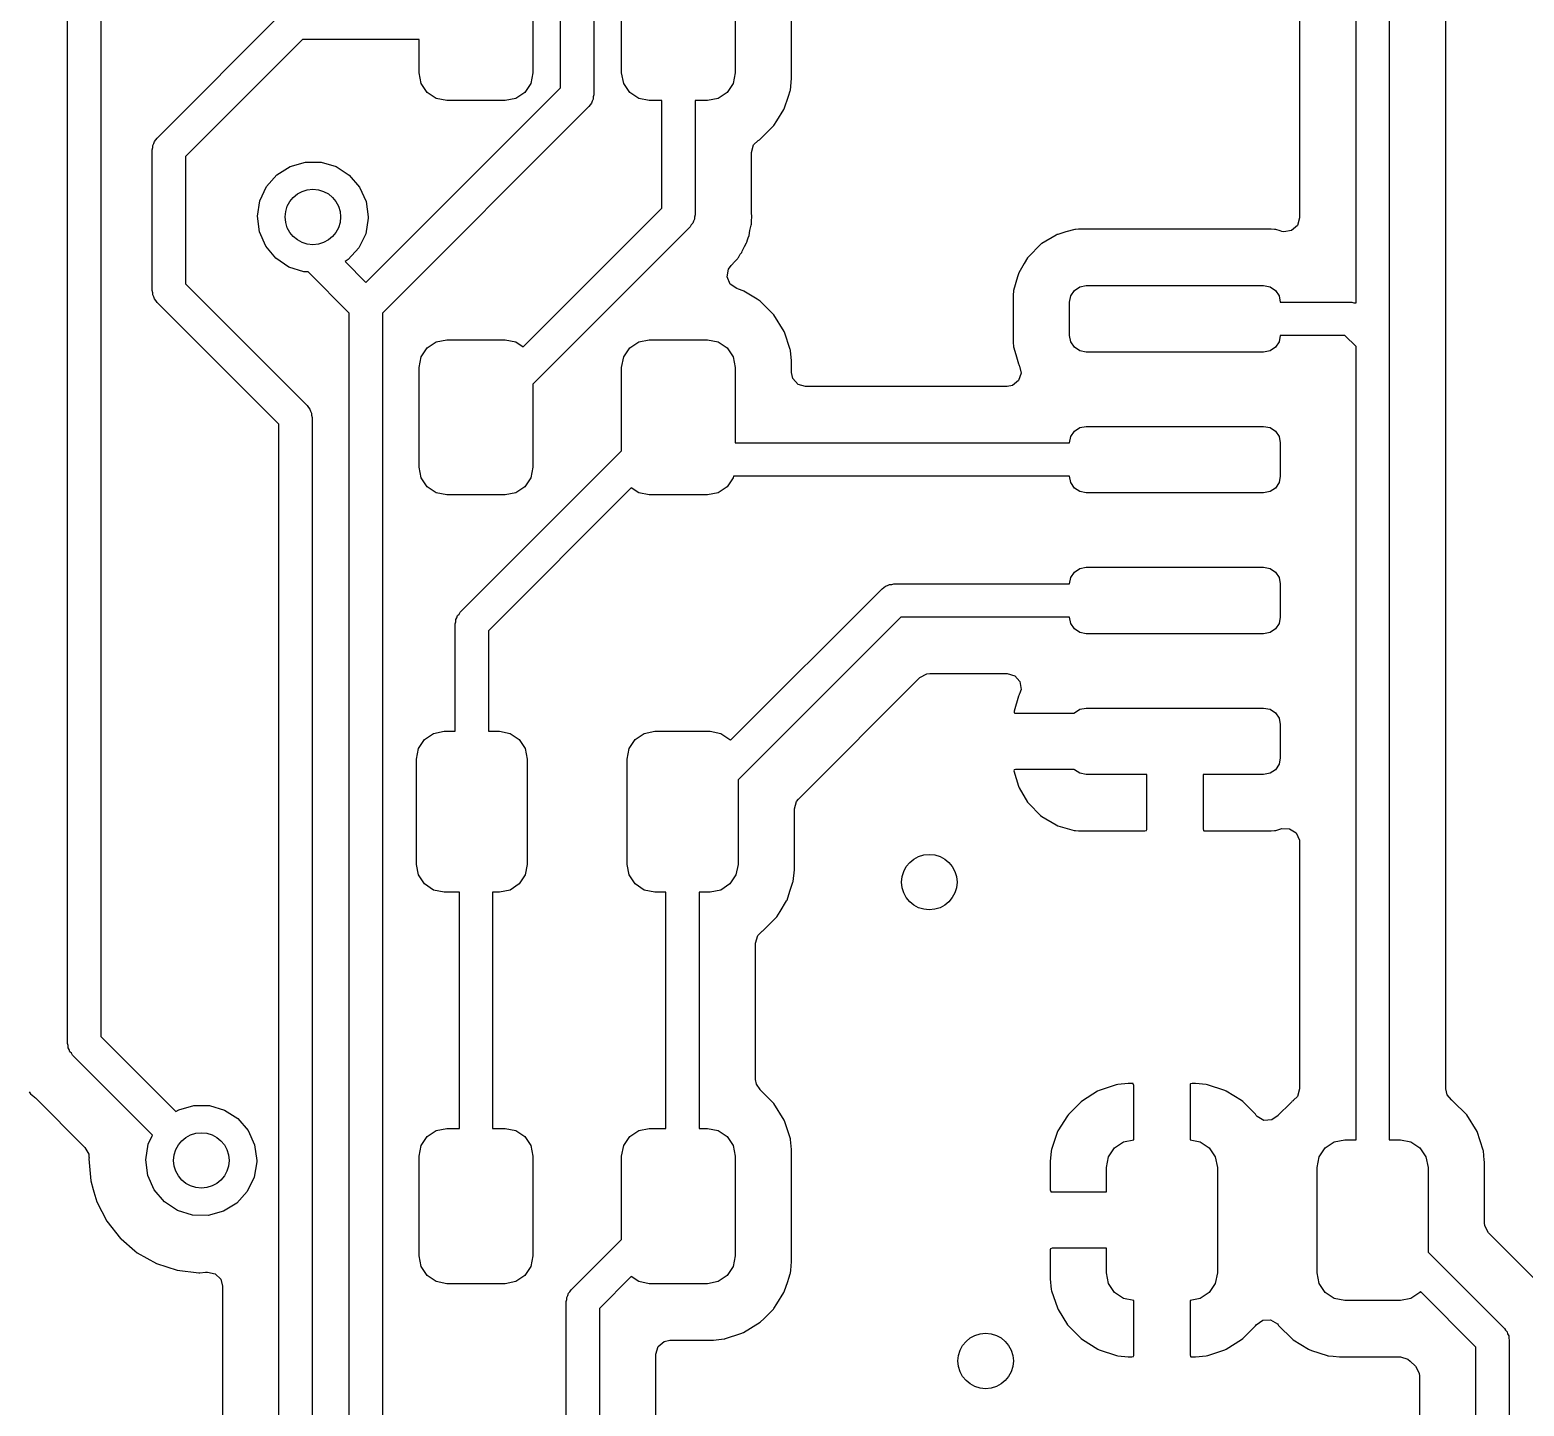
# Model space of a CAD drawing. Extents: x 41 to 172, y -227 to -42.
# Drawn here: x 65.68 to 79.15, y -99.47 to -87.06 of the extents above; entities that cross this region are included whole.
import ezdxf

# ---------------------------------------------------------------- set-up
doc = ezdxf.new("R2010")
doc.units = 0
doc.layers.add('BLACK', color=7, linetype='CONTINUOUS')

msp = doc.modelspace()

# ---------------------------------------------------------------- linework, layer by layer
at = {"layer": 'BLACK', "linetype": 'CONTINUOUS'}
for p, q in [((66.317, -82.3165), (66.317, -96.1341)), ((66.017, -96.1962), (66.017, -82.3786)), ((70.462, -87.5807), (70.462, -84.4136)), ((70.762, -84.3515), (70.762, -87.6428)), ((77.635, -89.5171), (77.635, -85.815)), ((77.935, -85.815), (77.935, -97.065)), ((77.1265, -86.2746), (77.1265, -88.7527)), ((78.4435, -89.8377), (78.4435, -86.2744)), ((72.5455, -87.4954), (72.5455, -86.4946)), ((70.212, -86.545), (70.212, -87.445)), ((71.012, -87.445), (71.012, -86.545)), ((72.037, -86.545), (72.037, -87.445)), ((66.8229, -88.0319), (67.9659, -86.8889)), ((68.1341, -87.145), (67.079, -88.2001)), ((69.187, -87.145), (68.1341, -87.145)), ((69.187, -87.445), (69.187, -87.145)), ((69.206, -87.5407), (69.187, -87.445)), ((70.212, -87.445), (70.193, -87.5407)), ((71.031, -87.5407), (71.012, -87.445)), ((72.037, -87.445), (72.018, -87.5407)), ((68.707, -89.3357), (70.462, -87.5807)), ((69.2602, -87.6218), (69.206, -87.5407)), ((70.193, -87.5407), (70.1388, -87.6218)), ((71.0852, -87.6218), (71.031, -87.5407)), ((72.018, -87.5407), (71.9638, -87.6218)), ((72.5348, -87.5999), (72.5455, -87.4954)), ((69.3413, -87.676), (69.2602, -87.6218)), ((69.437, -87.695), (69.3413, -87.676)), ((69.962, -87.695), (69.437, -87.695)), ((70.0577, -87.676), (69.962, -87.695)), ((70.1388, -87.6218), (70.0577, -87.676)), ((70.7419, -87.7178), (70.7279, -87.7318)), ((70.747, -87.6988), (70.7419, -87.7178)), ((70.7569, -87.6817), (70.747, -87.6988)), ((70.762, -87.6428), (70.7569, -87.6619)), ((70.7569, -87.6619), (70.7569, -87.6817)), ((71.1663, -87.676), (71.0852, -87.6218)), ((71.262, -87.695), (71.1663, -87.676)), ((71.3745, -87.695), (71.262, -87.695)), ((71.3745, -88.6639), (71.3745, -87.695)), ((71.787, -87.695), (71.6745, -87.695)), ((71.6745, -87.695), (71.6745, -88.726)), ((71.8827, -87.676), (71.787, -87.695)), ((71.9638, -87.6218), (71.8827, -87.676)), ((72.4791, -87.7677), (72.5171, -87.6531)), ((72.5171, -87.6531), (72.5326, -87.6064)), ((72.5326, -87.6064), (72.5348, -87.5999)), ((72.5326, -87.6064), (72.5326, -87.6064)), ((70.7181, -87.7489), (68.857, -89.61)), ((70.7279, -87.7318), (70.7181, -87.7489)), ((72.4117, -87.8771), (72.4753, -87.774)), ((72.4753, -87.774), (72.4791, -87.7677)), ((72.4753, -87.774), (72.4753, -87.774)), ((72.2613, -88.0435), (72.3863, -87.9183)), ((72.3863, -87.9183), (72.4117, -87.8771)), ((66.779, -88.138), (66.7841, -88.1189)), ((66.7841, -88.0992), (66.794, -88.0821)), ((66.7841, -88.1189), (66.7841, -88.0992)), ((66.794, -88.0821), (66.7991, -88.063)), ((66.7991, -88.063), (66.8131, -88.049)), ((66.8131, -88.049), (66.8229, -88.0319)), ((72.183, -88.1622), (72.203, -88.094)), ((72.203, -88.094), (72.2427, -88.055)), ((72.2427, -88.055), (72.2551, -88.0473)), ((72.2551, -88.0473), (72.2613, -88.0435)), ((72.2551, -88.0473), (72.2551, -88.0473)), ((66.779, -89.408), (66.779, -88.138)), ((67.079, -88.2001), (67.079, -89.3459)), ((68.024, -88.2874), (68.1603, -88.2484)), ((68.1603, -88.2484), (68.3021, -88.2493)), ((68.3021, -88.2493), (68.4379, -88.2899)), ((72.183, -88.689), (72.183, -88.1622)), ((67.8103, -88.4693), (67.9041, -88.363)), ((67.9041, -88.363), (68.024, -88.2874)), ((68.4379, -88.2899), (68.5569, -88.367)), ((68.5569, -88.367), (68.6494, -88.4744)), ((67.75, -88.5976), (67.8103, -88.4693)), ((68.6494, -88.4744), (68.7081, -88.6035)), ((67.7282, -88.7377), (67.75, -88.5976)), ((68.7081, -88.6035), (68.7282, -88.7438)), ((67.7466, -88.8783), (67.7282, -88.7377)), ((68.728, -88.756), (68.7045, -88.8958)), ((68.7282, -88.7438), (68.728, -88.756)), ((70.124, -89.9144), (71.3745, -88.6639)), ((71.6595, -88.7819), (71.6544, -88.801)), ((71.6694, -88.7648), (71.6595, -88.7819)), ((71.6745, -88.726), (71.6694, -88.7451)), ((71.6694, -88.7451), (71.6694, -88.7648)), ((72.1836, -88.7009), (72.183, -88.689)), ((72.183, -88.7877), (72.1846, -88.768)), ((72.183, -88.8092), (72.183, -88.7877)), ((72.1879, -88.7468), (72.1836, -88.7009)), ((72.1846, -88.768), (72.1867, -88.7547)), ((72.1867, -88.7547), (72.1879, -88.7468)), ((77.1265, -88.7527), (77.1065, -88.8209)), ((67.8037, -89.008), (67.7466, -88.8783)), ((68.7045, -88.8958), (68.6427, -89.0234)), ((71.6306, -88.8321), (70.212, -90.2506)), ((71.6404, -88.815), (71.6306, -88.8321)), ((71.6544, -88.801), (71.6404, -88.815)), ((72.147, -88.9496), (72.1534, -88.9309)), ((72.1534, -88.9309), (72.1619, -88.9112)), ((72.1619, -88.9112), (72.1691, -88.8656)), ((72.1691, -88.8656), (72.1715, -88.8539)), ((72.1715, -88.8539), (72.181, -88.8169)), ((72.181, -88.8169), (72.183, -88.8092)), ((74.9316, -88.9069), (74.802, -88.9835)), ((74.9384, -88.9029), (74.9316, -88.9069)), ((74.9316, -88.9069), (74.9316, -88.9069)), ((74.946, -88.9006), (74.9384, -88.9029)), ((75.0191, -88.8794), (74.946, -88.9006)), ((74.946, -88.9006), (74.946, -88.9006)), ((75.0982, -88.8564), (75.0191, -88.8794)), ((75.1046, -88.8559), (75.0982, -88.8564)), ((75.133, -88.8537), (75.1046, -88.8559)), ((75.1046, -88.8559), (75.1046, -88.8559)), ((75.1355, -88.8535), (75.133, -88.8537)), ((75.133, -88.8537), (75.133, -88.8537)), ((76.8685, -88.8535), (75.1355, -88.8535)), ((76.8709, -88.8537), (76.8685, -88.8535)), ((76.871, -88.8537), (76.8709, -88.8537)), ((76.8994, -88.8559), (76.871, -88.8537)), ((76.9058, -88.8564), (76.8994, -88.8559)), ((76.8994, -88.8559), (76.8994, -88.8559)), ((76.912, -88.8582), (76.9058, -88.8564)), ((76.9524, -88.87), (76.912, -88.8582)), ((76.912, -88.8582), (76.912, -88.8582)), ((76.9653, -88.8737), (76.9524, -88.87)), ((76.9826, -88.8774), (76.9653, -88.8737)), ((77.0528, -88.8673), (76.9826, -88.8774)), ((77.1065, -88.8209), (77.0528, -88.8673)), ((67.8949, -89.1165), (67.8037, -89.008)), ((68.6427, -89.0234), (68.5476, -89.1285)), ((72.0909, -89.0701), (72.0958, -89.0639)), ((72.0958, -89.0639), (72.1003, -89.0536)), ((72.1003, -89.0536), (72.1142, -89.0215)), ((72.1142, -89.0215), (72.1194, -89.0108)), ((72.1194, -89.0108), (72.1378, -88.9773)), ((72.1378, -88.9773), (72.1416, -88.9703)), ((72.1378, -88.9773), (72.1378, -88.9773)), ((72.1416, -88.9703), (72.147, -88.9496)), ((74.7952, -88.9875), (74.6775, -89.1052)), ((74.802, -88.9835), (74.7952, -88.9875)), ((74.802, -88.9835), (74.802, -88.9835)), ((68.0129, -89.1951), (67.8949, -89.1165)), ((68.1482, -89.2374), (68.0129, -89.1951)), ((68.5476, -89.1285), (68.518, -89.1467)), ((68.518, -89.1467), (68.707, -89.3357)), ((71.9775, -89.2134), (72.0012, -89.1806)), ((72.0012, -89.1806), (72.0194, -89.1623)), ((72.0194, -89.1623), (72.0221, -89.1588)), ((72.0221, -89.1588), (72.0299, -89.1498)), ((72.0299, -89.1498), (72.056, -89.1219)), ((72.056, -89.1219), (72.0615, -89.1161)), ((72.0615, -89.1161), (72.0654, -89.1089)), ((72.0654, -89.1089), (72.0718, -89.0973)), ((72.0718, -89.0973), (72.0827, -89.0808)), ((72.0827, -89.0808), (72.0909, -89.0701)), ((74.6438, -89.1623), (74.5929, -89.2484)), ((74.6735, -89.112), (74.6438, -89.1623)), ((74.6775, -89.1052), (74.6735, -89.112)), ((74.6735, -89.112), (74.6735, -89.112)), ((68.1851, -89.2381), (68.1482, -89.2374)), ((68.557, -89.61), (68.1851, -89.2381)), ((71.965, -89.2833), (71.9775, -89.2134)), ((71.9922, -89.3488), (71.965, -89.2833)), ((74.583, -89.2823), (74.5464, -89.4082)), ((74.5906, -89.256), (74.583, -89.2823)), ((74.5929, -89.2484), (74.5906, -89.256)), ((74.5906, -89.256), (74.5906, -89.256)), ((66.7841, -89.4271), (66.779, -89.408)), ((66.7841, -89.4468), (66.7841, -89.4271)), ((66.794, -89.4639), (66.7841, -89.4468)), ((66.7991, -89.483), (66.794, -89.4639)), ((67.079, -89.3459), (68.1781, -90.4449)), ((72.0506, -89.3893), (71.9922, -89.3488)), ((72.0666, -89.3946), (72.0506, -89.3893)), ((72.1097, -89.4089), (72.0666, -89.3946)), ((72.116, -89.4127), (72.1097, -89.4089)), ((72.2345, -89.4858), (72.116, -89.4127)), ((72.116, -89.4127), (72.116, -89.4127)), ((74.5437, -89.443), (74.5435, -89.4455)), ((74.5435, -89.4455), (74.5435, -89.8785)), ((74.5459, -89.4146), (74.5437, -89.443)), ((74.5464, -89.4082), (74.5459, -89.4146)), ((74.5459, -89.4146), (74.5459, -89.4146)), ((75.052, -89.512), (75.0634, -89.4546)), ((75.0634, -89.4546), (75.0959, -89.4059)), ((75.0959, -89.4059), (75.1446, -89.3734)), ((75.1446, -89.3734), (75.202, -89.362)), ((75.202, -89.362), (76.802, -89.362)), ((76.802, -89.362), (76.8594, -89.3734)), ((76.8594, -89.3734), (76.9081, -89.4059)), ((76.9081, -89.4059), (76.9406, -89.4546)), ((76.9406, -89.4546), (76.952, -89.512)), ((66.8131, -89.497), (66.7991, -89.483)), ((66.8229, -89.5141), (66.8131, -89.497)), ((67.922, -90.6131), (66.8229, -89.5141)), ((72.2603, -89.5017), (72.2345, -89.4858)), ((72.2937, -89.535), (72.2603, -89.5017)), ((72.38, -89.6212), (72.2937, -89.535)), ((75.052, -89.812), (75.052, -89.512)), ((76.952, -89.512), (77.597, -89.512)), ((77.597, -89.512), (77.6161, -89.5171)), ((77.6161, -89.5171), (77.635, -89.5171)), ((68.557, -100.227), (68.557, -89.61)), ((68.857, -89.61), (68.857, -100.164)), ((72.3855, -89.6267), (72.38, -89.6212)), ((72.4785, -89.7771), (72.3855, -89.6267)), ((69.2602, -89.9242), (69.3413, -89.87)), ((69.3413, -89.87), (69.437, -89.851)), ((69.437, -89.851), (69.962, -89.851)), ((69.962, -89.851), (70.0577, -89.87)), ((70.0577, -89.87), (70.124, -89.9144)), ((71.0852, -89.9242), (71.1663, -89.87)), ((71.1663, -89.87), (71.262, -89.851)), ((71.262, -89.851), (71.787, -89.851)), ((71.787, -89.851), (71.8827, -89.87)), ((71.8827, -89.87), (71.9638, -89.9242)), ((72.4809, -89.784), (72.4785, -89.7771)), ((72.5323, -89.9381), (72.4809, -89.784)), ((75.0634, -89.8694), (75.052, -89.812)), ((75.0959, -89.9181), (75.0634, -89.8694)), ((76.9406, -89.8694), (76.9081, -89.9181)), ((76.952, -89.812), (76.9406, -89.8694)), ((77.5349, -89.812), (76.952, -89.812)), ((77.635, -89.9121), (77.5349, -89.812)), ((78.4436, -89.8416), (78.4435, -89.8377)), ((78.4458, -89.9125), (78.4436, -89.8416)), ((69.187, -90.101), (69.206, -90.0053)), ((69.206, -90.0053), (69.2602, -89.9242)), ((71.012, -90.101), (71.031, -90.0053)), ((71.031, -90.0053), (71.0852, -89.9242)), ((71.9638, -89.9242), (72.018, -90.0053)), ((72.018, -90.0053), (72.037, -90.101)), ((72.5345, -89.9448), (72.5323, -89.9381)), ((72.5352, -89.9517), (72.5345, -89.9448)), ((72.5442, -90.0382), (72.5352, -89.9517)), ((72.5352, -89.9517), (72.5352, -89.9517)), ((74.5435, -89.8785), (74.5437, -89.8809)), ((74.5437, -89.8809), (74.5437, -89.881)), ((74.5437, -89.881), (74.5458, -89.9074)), ((74.5458, -89.9074), (74.5464, -89.9158)), ((74.5464, -89.9158), (74.566, -89.9832)), ((74.566, -89.9832), (74.5904, -90.067)), ((75.1446, -89.9506), (75.0959, -89.9181)), ((75.202, -89.962), (75.1446, -89.9506)), ((76.802, -89.962), (75.202, -89.962)), ((76.8594, -89.9506), (76.802, -89.962)), ((76.9081, -89.9181), (76.8594, -89.9506)), ((77.635, -97.065), (77.635, -89.9121)), ((78.4435, -89.9321), (78.4441, -89.9202)), ((78.4435, -96.6054), (78.4435, -89.9321)), ((78.4441, -89.9202), (78.4458, -89.9125)), ((78.4441, -89.9202), (78.4441, -89.9202)), ((69.187, -91.001), (69.187, -90.101)), ((71.012, -90.8514), (71.012, -90.101)), ((72.037, -90.101), (72.037, -90.782)), ((72.5455, -90.0506), (72.5442, -90.0382)), ((72.5455, -90.1475), (72.5455, -90.0506)), ((74.5904, -90.067), (74.5929, -90.0756)), ((74.5929, -90.0756), (74.5974, -90.0834)), ((74.5974, -90.0834), (74.5977, -90.0842)), ((74.5977, -90.0842), (74.6, -90.0897)), ((74.6, -90.0897), (74.5991, -90.0901)), ((74.5991, -90.0901), (74.6149, -90.1522)), ((70.212, -90.2506), (70.212, -91.001)), ((72.5569, -90.1998), (72.5455, -90.1475)), ((72.6034, -90.2535), (72.5569, -90.1998)), ((72.6715, -90.2735), (72.6034, -90.2535)), ((74.489, -90.2735), (72.6715, -90.2735)), ((74.537, -90.264), (74.489, -90.2735)), ((74.5924, -90.2195), (74.537, -90.264)), ((74.6149, -90.1522), (74.5924, -90.2195)), ((68.1781, -90.4449), (68.1879, -90.462)), ((68.1879, -90.462), (68.2019, -90.476)), ((68.2019, -90.476), (68.207, -90.4951)), ((68.207, -90.4951), (68.2169, -90.5122)), ((68.2169, -90.5122), (68.2169, -90.5319)), ((68.2169, -90.5319), (68.222, -90.551)), ((67.922, -99.8869), (67.922, -90.6131)), ((68.222, -90.551), (68.222, -99.949)), ((75.0634, -90.7246), (75.0959, -90.6759)), ((75.0959, -90.6759), (75.1446, -90.6434)), ((75.1446, -90.6434), (75.202, -90.632)), ((75.202, -90.632), (76.802, -90.632)), ((76.802, -90.632), (76.8594, -90.6434)), ((76.8594, -90.6434), (76.9081, -90.6759)), ((76.9081, -90.6759), (76.9406, -90.7246)), ((72.037, -90.782), (75.052, -90.782)), ((75.052, -90.782), (75.0634, -90.7246)), ((76.9406, -90.7246), (76.952, -90.782)), ((76.952, -90.782), (76.952, -91.082)), ((69.5559, -92.3074), (71.012, -90.8514)), ((69.206, -91.0967), (69.187, -91.001)), ((70.212, -91.001), (70.193, -91.0967)), ((72.0209, -91.082), (72.018, -91.0967)), ((75.052, -91.082), (72.0209, -91.082)), ((75.0634, -91.1394), (75.052, -91.082)), ((76.952, -91.082), (76.9406, -91.1394)), ((69.2602, -91.1778), (69.206, -91.0967)), ((69.3413, -91.232), (69.2602, -91.1778)), ((71.1, -91.1876), (69.812, -92.4756)), ((70.1388, -91.1778), (70.0577, -91.232)), ((70.193, -91.0967), (70.1388, -91.1778)), ((71.1663, -91.232), (71.1, -91.1876)), ((71.9638, -91.1778), (71.8827, -91.232)), ((72.018, -91.0967), (71.9638, -91.1778)), ((75.0959, -91.1881), (75.0634, -91.1394)), ((75.1446, -91.2206), (75.0959, -91.1881)), ((75.202, -91.232), (75.1446, -91.2206)), ((76.8594, -91.2206), (76.802, -91.232)), ((76.9081, -91.1881), (76.8594, -91.2206)), ((76.9406, -91.1394), (76.9081, -91.1881)), ((69.437, -91.251), (69.3413, -91.232)), ((69.962, -91.251), (69.437, -91.251)), ((70.0577, -91.232), (69.962, -91.251)), ((71.262, -91.251), (71.1663, -91.232)), ((71.787, -91.251), (71.262, -91.251)), ((71.8827, -91.232), (71.787, -91.251)), ((76.802, -91.232), (75.202, -91.232)), ((75.052, -92.052), (75.0634, -91.9946)), ((75.0634, -91.9946), (75.0959, -91.9459)), ((75.0959, -91.9459), (75.1446, -91.9134)), ((75.1446, -91.9134), (75.202, -91.902)), ((75.202, -91.902), (76.802, -91.902)), ((76.802, -91.902), (76.8594, -91.9134)), ((76.8594, -91.9134), (76.9081, -91.9459)), ((76.9081, -91.9459), (76.9406, -91.9946)), ((76.9406, -91.9946), (76.952, -92.052)), ((71.9939, -93.4629), (73.3609, -92.0959)), ((73.3609, -92.0959), (73.378, -92.0861)), ((73.378, -92.0861), (73.392, -92.0721)), ((73.392, -92.0721), (73.4111, -92.067)), ((73.4111, -92.067), (73.4282, -92.0571)), ((73.4282, -92.0571), (73.4479, -92.0571)), ((73.4479, -92.0571), (73.467, -92.052)), ((73.467, -92.052), (75.052, -92.052)), ((76.952, -92.052), (76.952, -92.352)), ((69.512, -92.4135), (69.5171, -92.3944)), ((69.512, -93.382), (69.512, -92.4135)), ((69.5171, -92.3747), (69.527, -92.3576)), ((69.5171, -92.3944), (69.5171, -92.3747)), ((69.527, -92.3576), (69.5321, -92.3385)), ((69.5321, -92.3385), (69.5461, -92.3245)), ((69.5461, -92.3245), (69.5559, -92.3074)), ((73.5291, -92.352), (72.062, -93.8191)), ((75.052, -92.352), (73.5291, -92.352)), ((75.0634, -92.4094), (75.052, -92.352)), ((75.0959, -92.4581), (75.0634, -92.4094)), ((76.9406, -92.4094), (76.9081, -92.4581)), ((76.952, -92.352), (76.9406, -92.4094)), ((69.812, -92.4756), (69.812, -93.382)), ((75.1446, -92.4906), (75.0959, -92.4581)), ((75.202, -92.502), (75.1446, -92.4906)), ((76.802, -92.502), (75.202, -92.502)), ((76.8594, -92.4906), (76.802, -92.502)), ((76.9081, -92.4581), (76.8594, -92.4906)), ((72.6074, -93.9929), (73.7029, -92.8974)), ((73.7029, -92.8974), (73.7652, -92.8634)), ((73.7652, -92.8634), (73.7919, -92.8605)), ((73.7919, -92.8605), (74.4896, -92.8605)), ((74.4896, -92.8605), (74.5577, -92.8805)), ((74.5577, -92.8805), (74.6042, -92.9342)), ((74.6042, -92.9342), (74.6143, -93.0044)), ((74.5911, -93.0662), (74.5521, -93.2006)), ((74.5974, -93.0518), (74.5911, -93.0662)), ((74.598, -93.0506), (74.5974, -93.0518)), ((74.5988, -93.0484), (74.598, -93.0506)), ((74.6005, -93.0445), (74.5988, -93.0484)), ((74.6143, -93.0044), (74.6002, -93.0444)), ((74.6002, -93.0444), (74.6005, -93.0445)), ((74.5521, -93.2006), (74.5521, -93.2147)), ((74.5521, -93.2147), (74.5594, -93.218)), ((74.5594, -93.218), (75.0946, -93.218)), ((75.0946, -93.218), (75.0959, -93.2159)), ((75.0959, -93.2159), (75.1446, -93.1834)), ((75.1446, -93.1834), (75.202, -93.172)), ((75.202, -93.172), (76.802, -93.172)), ((76.802, -93.172), (76.8594, -93.1834)), ((76.8594, -93.1834), (76.9081, -93.2159)), ((76.9081, -93.2159), (76.9406, -93.2646)), ((76.9406, -93.2646), (76.952, -93.322)), ((76.952, -93.322), (76.952, -93.622)), ((69.181, -93.5363), (69.2352, -93.4552)), ((69.2352, -93.4552), (69.3163, -93.401)), ((69.3163, -93.401), (69.412, -93.382)), ((69.412, -93.382), (69.512, -93.382)), ((69.812, -93.382), (69.912, -93.382)), ((69.912, -93.382), (70.0077, -93.401)), ((70.0077, -93.401), (70.0888, -93.4552)), ((70.0888, -93.4552), (70.143, -93.5363)), ((71.081, -93.5363), (71.1352, -93.4552)), ((71.1352, -93.4552), (71.2163, -93.401)), ((71.2163, -93.401), (71.312, -93.382)), ((71.312, -93.382), (71.812, -93.382)), ((71.812, -93.382), (71.9077, -93.401)), ((71.9077, -93.401), (71.9888, -93.4552)), ((71.9888, -93.4552), (71.9939, -93.4629)), ((69.162, -93.632), (69.181, -93.5363)), ((69.162, -94.582), (69.162, -93.632)), ((70.143, -93.5363), (70.162, -93.632)), ((70.162, -93.632), (70.162, -94.582)), ((71.062, -93.632), (71.081, -93.5363)), ((71.062, -94.582), (71.062, -93.632)), ((76.952, -93.622), (76.9406, -93.6794)), ((74.5516, -93.73), (74.5505, -93.7379)), ((74.5505, -93.7379), (74.5911, -93.8778)), ((74.5651, -93.726), (74.5516, -93.73)), ((75.0946, -93.726), (74.5651, -93.726)), ((75.0959, -93.7281), (75.0946, -93.726)), ((75.1446, -93.7606), (75.0959, -93.7281)), ((75.202, -93.772), (75.1446, -93.7606)), ((75.748, -93.772), (75.202, -93.772)), ((75.748, -94.2665), (75.748, -93.772)), ((76.802, -93.772), (76.256, -93.772)), ((76.256, -93.772), (76.256, -94.2619)), ((76.8594, -93.7606), (76.802, -93.772)), ((76.9081, -93.7281), (76.8594, -93.7606)), ((76.9406, -93.6794), (76.9081, -93.7281)), ((72.062, -93.8191), (72.062, -94.582)), ((74.5911, -93.8778), (74.5974, -93.8922)), ((74.5974, -93.8922), (74.6739, -94.0217)), ((72.5705, -94.0819), (72.5905, -94.0138)), ((72.5905, -94.0138), (72.6074, -93.9929)), ((74.6739, -94.0217), (74.6836, -94.0341)), ((74.6836, -94.0341), (74.7899, -94.1404)), ((72.5705, -94.6324), (72.5705, -94.0819)), ((74.7899, -94.1404), (74.8023, -94.1501)), ((74.8023, -94.1501), (74.9318, -94.2266)), ((74.9318, -94.2266), (74.9462, -94.2329)), ((74.9462, -94.2329), (75.0921, -94.2753)), ((75.0921, -94.2753), (75.1047, -94.2776)), ((75.1047, -94.2776), (75.1331, -94.2798)), ((75.1331, -94.2798), (75.138, -94.28)), ((75.138, -94.28), (75.7299, -94.28)), ((75.7299, -94.28), (75.7451, -94.2755)), ((75.7451, -94.2755), (75.7463, -94.2741)), ((75.7463, -94.2741), (75.748, -94.2665)), ((76.256, -94.2619), (76.2605, -94.2771)), ((76.2605, -94.2771), (76.2619, -94.2783)), ((76.2619, -94.2783), (76.2695, -94.28)), ((76.2695, -94.28), (76.866, -94.28)), ((76.866, -94.28), (76.8709, -94.2798)), ((76.8709, -94.2798), (76.8993, -94.2776)), ((76.8993, -94.2776), (76.9119, -94.2753)), ((76.9119, -94.2753), (76.9653, -94.2598)), ((76.9653, -94.2598), (77.0363, -94.26)), ((77.0363, -94.26), (77.096, -94.2985)), ((77.096, -94.2985), (77.1253, -94.3632)), ((77.1253, -94.3632), (77.1265, -94.3807)), ((77.1265, -94.3807), (77.1265, -96.6056)), ((69.181, -94.6777), (69.162, -94.582)), ((70.162, -94.582), (70.143, -94.6777)), ((71.081, -94.6777), (71.062, -94.582)), ((72.062, -94.582), (72.043, -94.6777)), ((69.2352, -94.7588), (69.181, -94.6777)), ((70.143, -94.6777), (70.0888, -94.7588)), ((71.1352, -94.7588), (71.081, -94.6777)), ((72.043, -94.6777), (71.9888, -94.7588)), ((72.5598, -94.7369), (72.5705, -94.6324)), ((69.3163, -94.813), (69.2352, -94.7588)), ((69.412, -94.832), (69.3163, -94.813)), ((69.5495, -94.832), (69.412, -94.832)), ((69.5495, -96.963), (69.5495, -94.832)), ((69.912, -94.832), (69.8495, -94.832)), ((69.8495, -94.832), (69.8495, -96.963)), ((70.0077, -94.813), (69.912, -94.832)), ((70.0888, -94.7588), (70.0077, -94.813)), ((71.2163, -94.813), (71.1352, -94.7588)), ((71.312, -94.832), (71.2163, -94.813)), ((71.412, -94.832), (71.312, -94.832)), ((71.412, -96.963), (71.412, -94.832)), ((71.812, -94.832), (71.712, -94.832)), ((71.712, -94.832), (71.712, -96.963)), ((71.9077, -94.813), (71.812, -94.832)), ((71.9888, -94.7588), (71.9077, -94.813)), ((72.5041, -94.9047), (72.5306, -94.825)), ((72.5306, -94.825), (72.5576, -94.7434)), ((72.5576, -94.7434), (72.5598, -94.7369)), ((72.5576, -94.7434), (72.5576, -94.7434)), ((72.4409, -95.0074), (72.5003, -94.911)), ((72.5003, -94.911), (72.5041, -94.9047)), ((72.5003, -94.911), (72.5003, -94.911)), ((72.2863, -95.1805), (72.4113, -95.0553)), ((72.4113, -95.0553), (72.4409, -95.0074)), ((72.2205, -95.2914), (72.2405, -95.2233)), ((72.2405, -95.2233), (72.2749, -95.1895)), ((72.2744, -95.1889), (72.2801, -95.1843)), ((72.2749, -95.1895), (72.2744, -95.1889)), ((72.2801, -95.1843), (72.2863, -95.1805)), ((72.2205, -96.5223), (72.2205, -95.2914)), ((66.0221, -96.2153), (66.017, -96.1962)), ((66.317, -96.1341), (66.9937, -96.8108)), ((66.0221, -96.235), (66.0221, -96.2153)), ((66.032, -96.2521), (66.0221, -96.235)), ((66.0371, -96.2712), (66.032, -96.2521)), ((66.0511, -96.2852), (66.0371, -96.2712)), ((66.0609, -96.3023), (66.0511, -96.2852)), ((66.7826, -97.024), (66.0609, -96.3023)), ((72.2273, -96.5633), (72.2205, -96.5223)), ((72.2619, -96.6121), (72.2273, -96.5633)), ((72.2603, -96.6137), (72.2619, -96.6121)), ((75.4724, -96.5701), (75.3182, -96.6216)), ((75.4858, -96.5673), (75.4724, -96.5701)), ((75.5814, -96.5573), (75.4858, -96.5673)), ((75.5879, -96.557), (75.5814, -96.5573)), ((75.6175, -96.557), (75.5879, -96.557)), ((75.6251, -96.5587), (75.6175, -96.557)), ((75.6265, -96.5599), (75.6251, -96.5587)), ((75.631, -96.5751), (75.6265, -96.5599)), ((75.631, -97.0658), (75.631, -96.5751)), ((76.1407, -96.5629), (76.139, -96.5705)), ((76.139, -96.5705), (76.139, -97.0658)), ((76.1419, -96.5615), (76.1407, -96.5629)), ((76.1571, -96.557), (76.1419, -96.5615)), ((76.1821, -96.557), (76.1571, -96.557)), ((76.1886, -96.5573), (76.1821, -96.557)), ((76.2829, -96.567), (76.1886, -96.5573)), ((76.2963, -96.5699), (76.2829, -96.567)), ((76.4506, -96.621), (76.2963, -96.5699)), ((77.1265, -96.6056), (77.1065, -96.6737)), ((78.4559, -96.6599), (78.4435, -96.6054)), ((65.6706, -96.6332), (65.6832, -96.6506)), ((65.6832, -96.6506), (65.7111, -96.6737)), ((65.7111, -96.6737), (65.7188, -96.68)), ((65.7188, -96.68), (65.7275, -96.688)), ((65.7275, -96.688), (66.1732, -97.1336)), ((72.3855, -96.7387), (72.2603, -96.6137)), ((72.4785, -96.8891), (72.3855, -96.7387)), ((75.1558, -96.7221), (75.0413, -96.8368)), ((75.1672, -96.7131), (75.1558, -96.7221)), ((75.305, -96.6278), (75.1672, -96.7131)), ((75.3182, -96.6216), (75.305, -96.6278)), ((76.4638, -96.6272), (76.4506, -96.621)), ((76.6018, -96.7122), (76.4638, -96.6272)), ((76.6132, -96.7213), (76.6018, -96.7122)), ((76.7279, -96.8358), (76.6132, -96.7213)), ((77.0403, -96.737), (76.9357, -96.8417)), ((77.0555, -96.7217), (77.0403, -96.737)), ((77.0607, -96.7165), (77.0555, -96.7217)), ((77.0669, -96.7127), (77.0607, -96.7165)), ((77.0726, -96.7081), (77.0669, -96.7127)), ((77.1065, -96.6737), (77.0721, -96.7075)), ((77.0721, -96.7075), (77.0726, -96.7081)), ((78.4974, -96.706), (78.4559, -96.6599)), ((78.4963, -96.7073), (78.4974, -96.706)), ((78.5021, -96.7119), (78.4963, -96.7073)), ((78.5083, -96.7157), (78.5021, -96.7119)), ((78.6335, -96.8407), (78.5083, -96.7157)), ((66.9937, -96.8108), (67.0183, -96.7953)), ((67.0183, -96.7953), (67.1546, -96.7563)), ((67.1546, -96.7563), (67.2964, -96.7572)), ((67.2964, -96.7572), (67.4322, -96.7978)), ((67.4322, -96.7978), (67.5512, -96.8749)), ((67.5512, -96.8749), (67.6437, -96.9823)), ((75.0322, -96.8482), (74.9472, -96.9862)), ((75.0413, -96.8368), (75.0322, -96.8482)), ((76.7359, -96.8459), (76.7279, -96.8358)), ((76.7433, -96.8544), (76.7359, -96.8459)), ((76.8047, -96.8901), (76.7433, -96.8544)), ((76.9329, -96.8462), (76.8756, -96.8868)), ((76.9357, -96.8417), (76.9329, -96.8462)), ((78.7266, -96.9911), (78.6335, -96.8407)), ((67.6437, -96.9823), (67.7024, -97.1114)), ((69.2602, -97.0362), (69.3413, -96.982)), ((69.3413, -96.982), (69.437, -96.963)), ((69.437, -96.963), (69.5495, -96.963)), ((69.8495, -96.963), (69.962, -96.963)), ((69.962, -96.963), (70.0577, -96.982)), ((70.0577, -96.982), (70.1388, -97.0362)), ((71.0852, -97.0362), (71.1663, -96.982)), ((71.1663, -96.982), (71.262, -96.963)), ((71.262, -96.963), (71.412, -96.963)), ((71.712, -96.963), (71.787, -96.963)), ((71.787, -96.963), (71.8827, -96.982)), ((71.8827, -96.982), (71.9638, -97.0362)), ((72.4809, -96.896), (72.4785, -96.8891)), ((72.5285, -97.0389), (72.4809, -96.896)), ((74.941, -96.9994), (74.8899, -97.1537)), ((74.9472, -96.9862), (74.941, -96.9994)), ((76.8756, -96.8868), (76.8047, -96.8901)), ((78.7825, -97.1588), (78.7266, -96.9911)), ((66.1732, -97.1336), (66.2072, -97.196)), ((66.7225, -97.2456), (66.7443, -97.1055)), ((66.7443, -97.1055), (66.7826, -97.024)), ((67.7024, -97.1114), (67.7225, -97.2517)), ((69.187, -97.213), (69.206, -97.1173)), ((69.206, -97.1173), (69.2602, -97.0362)), ((70.1388, -97.0362), (70.193, -97.1173)), ((70.193, -97.1173), (70.212, -97.213)), ((71.012, -97.213), (71.031, -97.1173)), ((71.031, -97.1173), (71.0852, -97.0362)), ((71.9638, -97.0362), (72.018, -97.1173)), ((72.018, -97.1173), (72.037, -97.213)), ((72.5345, -97.0568), (72.5285, -97.0389)), ((72.5352, -97.0637), (72.5345, -97.0568)), ((72.5446, -97.1537), (72.5352, -97.0637)), ((72.5352, -97.0637), (72.5352, -97.0637)), ((75.404, -97.2193), (75.4582, -97.1382)), ((75.4582, -97.1382), (75.5393, -97.084)), ((75.5393, -97.084), (75.631, -97.0658)), ((76.139, -97.0658), (76.2307, -97.084)), ((76.2307, -97.084), (76.3118, -97.1382)), ((76.3118, -97.1382), (76.366, -97.2193)), ((77.304, -97.2193), (77.3582, -97.1382)), ((77.3582, -97.1382), (77.4393, -97.084)), ((77.4393, -97.084), (77.535, -97.065)), ((77.535, -97.065), (77.635, -97.065)), ((77.935, -97.065), (78.035, -97.065)), ((78.035, -97.065), (78.1307, -97.084)), ((78.1307, -97.084), (78.2118, -97.1382)), ((78.2118, -97.1382), (78.266, -97.2193)), ((66.2072, -97.196), (66.2087, -97.2252)), ((66.2087, -97.2252), (66.21, -97.2253)), ((66.2099, -97.2314), (66.2092, -97.2375)), ((66.2092, -97.2375), (66.2258, -97.4346)), ((66.21, -97.2253), (66.2099, -97.2314)), ((66.7409, -97.3862), (66.7225, -97.2456)), ((67.7224, -97.2639), (67.6988, -97.4037)), ((67.7225, -97.2517), (67.7224, -97.2639)), ((69.187, -98.113), (69.187, -97.213)), ((70.212, -97.213), (70.212, -98.113)), ((71.012, -97.9634), (71.012, -97.213)), ((72.037, -97.213), (72.037, -98.113)), ((72.5455, -97.1626), (72.5446, -97.1537)), ((72.5455, -98.1634), (72.5455, -97.1626)), ((74.8773, -97.2614), (74.877, -97.2679)), ((74.877, -97.2679), (74.877, -97.5179)), ((74.887, -97.1671), (74.8773, -97.2614)), ((74.8899, -97.1537), (74.887, -97.1671)), ((75.385, -97.315), (75.404, -97.2193)), ((76.366, -97.2193), (76.385, -97.315)), ((77.285, -97.315), (77.304, -97.2193)), ((78.266, -97.2193), (78.285, -97.315)), ((78.7832, -97.1657), (78.7825, -97.1588)), ((78.7918, -97.2482), (78.7832, -97.1657)), ((78.7832, -97.1657), (78.7832, -97.1657)), ((78.7935, -97.2646), (78.7918, -97.2482)), ((78.7935, -97.815), (78.7935, -97.2646)), ((66.798, -97.5159), (66.7409, -97.3862)), ((67.6988, -97.4037), (67.637, -97.5313)), ((75.385, -97.536), (75.385, -97.315)), ((76.385, -97.315), (76.385, -98.265)), ((77.285, -98.265), (77.285, -97.315)), ((78.285, -97.315), (78.285, -98.0779)), ((66.2258, -97.4346), (66.2484, -97.5136)), ((66.2484, -97.5136), (66.2544, -97.5343)), ((66.2544, -97.5343), (66.2803, -97.6247)), ((66.8892, -97.6244), (66.798, -97.5159)), ((67.637, -97.5313), (67.5419, -97.6364)), ((74.877, -97.5179), (74.8815, -97.5331)), ((74.8815, -97.5331), (74.8829, -97.5343)), ((74.8829, -97.5343), (74.8905, -97.536)), ((74.8905, -97.536), (75.385, -97.536)), ((66.2803, -97.6247), (66.3707, -97.8007)), ((67.0072, -97.703), (66.8892, -97.6244)), ((67.5419, -97.6364), (67.4211, -97.7106)), ((66.3707, -97.8007), (66.4935, -97.9556)), ((67.1426, -97.7453), (67.0072, -97.703)), ((67.2843, -97.7479), (67.1426, -97.7453)), ((67.4211, -97.7106), (67.2843, -97.7479)), ((78.7964, -97.8418), (78.7935, -97.815)), ((66.4935, -97.9556), (66.4982, -97.9596)), ((66.4982, -97.9596), (66.4982, -97.9596)), ((66.4982, -97.9596), (66.6231, -98.0659)), ((78.8304, -97.9041), (78.7964, -97.8418)), ((79.2848, -98.3586), (78.8304, -97.9041)), ((66.6231, -98.0659), (66.6441, -98.0838)), ((66.6441, -98.0838), (66.8168, -98.1803)), ((70.5564, -98.419), (71.012, -97.9634)), ((74.8787, -98.0499), (74.877, -98.0575)), ((74.877, -98.0575), (74.877, -98.3121)), ((74.8799, -98.0485), (74.8787, -98.0499)), ((74.8951, -98.044), (74.8799, -98.0485)), ((75.385, -98.044), (74.8951, -98.044)), ((75.385, -98.265), (75.385, -98.044)), ((78.285, -98.0779), (78.9731, -98.7659)), ((66.8168, -98.1803), (67.0049, -98.2414)), ((69.206, -98.2087), (69.187, -98.113)), ((69.2602, -98.2898), (69.206, -98.2087)), ((70.193, -98.2087), (70.1388, -98.2898)), ((70.212, -98.113), (70.193, -98.2087)), ((72.018, -98.2087), (71.9638, -98.2898)), ((72.037, -98.113), (72.018, -98.2087)), ((72.5377, -98.24), (72.5412, -98.2051)), ((72.5412, -98.2051), (72.5455, -98.1634)), ((67.0049, -98.2414), (67.2013, -98.2649)), ((67.2013, -98.2649), (67.2074, -98.2644)), ((67.2074, -98.2644), (67.2607, -98.2603)), ((67.2074, -98.2644), (67.2074, -98.2644)), ((67.2607, -98.2603), (67.2778, -98.259)), ((67.2778, -98.259), (67.3473, -98.2737)), ((67.3473, -98.2737), (67.3978, -98.3236)), ((67.3978, -98.3236), (67.4135, -98.3846)), ((69.3413, -98.344), (69.2602, -98.2898)), ((69.437, -98.363), (69.3413, -98.344)), ((69.962, -98.363), (69.437, -98.363)), ((70.0577, -98.344), (69.962, -98.363)), ((70.1388, -98.2898), (70.0577, -98.344)), ((71.1, -98.2996), (70.8125, -98.5872)), ((71.1663, -98.344), (71.1, -98.2996)), ((71.262, -98.363), (71.1663, -98.344)), ((71.787, -98.363), (71.262, -98.363)), ((71.8827, -98.344), (71.787, -98.363)), ((71.9638, -98.2898), (71.8827, -98.344)), ((72.4791, -98.4357), (72.51, -98.3427)), ((72.51, -98.3427), (72.5201, -98.3121)), ((72.5201, -98.3121), (72.5326, -98.2744)), ((72.5326, -98.2744), (72.5348, -98.2679)), ((72.5326, -98.2744), (72.5326, -98.2744)), ((72.5348, -98.2679), (72.5377, -98.24)), ((74.877, -98.3121), (74.8773, -98.3186)), ((74.8773, -98.3186), (74.8873, -98.4142)), ((75.404, -98.3607), (75.385, -98.265)), ((75.4582, -98.4418), (75.404, -98.3607)), ((76.366, -98.3607), (76.3118, -98.4418)), ((76.385, -98.265), (76.366, -98.3607)), ((77.304, -98.3607), (77.285, -98.265)), ((77.3582, -98.4418), (77.304, -98.3607)), ((67.4135, -98.3846), (67.4135, -99.6241)), ((70.5176, -98.4862), (70.5275, -98.4691)), ((70.5176, -98.5059), (70.5176, -98.4862)), ((70.5275, -98.4691), (70.5326, -98.45)), ((70.5326, -98.45), (70.5465, -98.4361)), ((70.5465, -98.4361), (70.5564, -98.419)), ((72.4114, -98.5455), (72.4753, -98.442)), ((72.4753, -98.442), (72.4791, -98.4357)), ((72.4753, -98.442), (72.4753, -98.442)), ((74.8873, -98.4142), (74.8901, -98.4276)), ((74.8901, -98.4276), (74.9416, -98.5818)), ((75.5393, -98.496), (75.4582, -98.4418)), ((75.631, -98.5142), (75.5393, -98.496)), ((76.2307, -98.496), (76.139, -98.5142)), ((76.3118, -98.4418), (76.2307, -98.496)), ((77.4393, -98.496), (77.3582, -98.4418)), ((77.535, -98.515), (77.4393, -98.496)), ((78.1307, -98.496), (78.035, -98.515)), ((78.2118, -98.4418), (78.1307, -98.496)), ((78.2169, -98.4341), (78.2118, -98.4418)), ((78.717, -98.9341), (78.2169, -98.4341)), ((70.5125, -98.525), (70.5176, -98.5059)), ((70.5125, -105.473), (70.5125, -98.525)), ((70.8125, -98.5872), (70.8125, -105.411)), ((72.2966, -98.6762), (72.3811, -98.5915)), ((72.3811, -98.5915), (72.3863, -98.5863)), ((72.3863, -98.5863), (72.4114, -98.5455)), ((74.9416, -98.5818), (74.9478, -98.595)), ((74.9478, -98.595), (75.0331, -98.7328)), ((75.631, -99.0095), (75.631, -98.5142)), ((76.139, -98.5142), (76.139, -99.0049)), ((78.035, -98.515), (77.535, -98.515)), ((72.1109, -98.8045), (72.2613, -98.7115)), ((72.2613, -98.7115), (72.2966, -98.6762)), ((75.0331, -98.7328), (75.0421, -98.7442)), ((75.0421, -98.7442), (75.1568, -98.8587)), ((76.6142, -98.8579), (76.7287, -98.7432)), ((76.7287, -98.7432), (76.7358, -98.7342)), ((76.7358, -98.7342), (76.7937, -98.6932)), ((76.7937, -98.6932), (76.8646, -98.6899)), ((76.8646, -98.6899), (76.926, -98.7256)), ((76.926, -98.7256), (76.9328, -98.7334)), ((76.9328, -98.7334), (76.9365, -98.7393)), ((76.9365, -98.7393), (77.0617, -98.8643)), ((78.9731, -98.7659), (78.9829, -98.783)), ((71.341, -98.9294), (71.3946, -98.8829)), ((71.3946, -98.8829), (71.447, -98.8715)), ((71.447, -98.8715), (71.8374, -98.8715)), ((71.8374, -98.8715), (71.8406, -98.8712)), ((71.8406, -98.8712), (71.9363, -98.8612)), ((71.8406, -98.8712), (71.8406, -98.8712)), ((71.9363, -98.8612), (71.9432, -98.8605)), ((71.9363, -98.8612), (71.9363, -98.8612)), ((71.9432, -98.8605), (71.9497, -98.8583)), ((71.9497, -98.8583), (72.0871, -98.8125)), ((71.9497, -98.8583), (71.9497, -98.8583)), ((72.0871, -98.8125), (72.1109, -98.8045)), ((75.1568, -98.8587), (75.1682, -98.8678)), ((75.1682, -98.8678), (75.3062, -98.9528)), ((76.465, -98.9522), (76.6028, -98.8669)), ((76.6028, -98.8669), (76.6142, -98.8579)), ((77.0617, -98.8643), (77.0679, -98.8681)), ((77.0679, -98.8681), (77.0679, -98.8681)), ((77.0679, -98.8681), (77.2053, -98.9528)), ((78.9829, -98.783), (78.9969, -98.797)), ((78.9969, -98.797), (79.002, -98.8161)), ((79.002, -98.8161), (79.0119, -98.8332)), ((79.0119, -98.8332), (79.0119, -98.8529)), ((79.0119, -98.8529), (79.017, -98.872)), ((79.017, -98.872), (79.017, -113.853)), ((71.321, -98.9975), (71.341, -98.9294)), ((71.321, -99.8845), (71.321, -98.9975)), ((75.3062, -98.9528), (75.3194, -98.959)), ((75.3194, -98.959), (75.4737, -99.0101)), ((75.4737, -99.0101), (75.4871, -99.013)), ((75.4871, -99.013), (75.5814, -99.0227)), ((75.5814, -99.0227), (75.5879, -99.023)), ((75.5879, -99.023), (75.6129, -99.023)), ((75.6129, -99.023), (75.6281, -99.0185)), ((75.6281, -99.0185), (75.6293, -99.0171)), ((75.6293, -99.0171), (75.631, -99.0095)), ((76.139, -99.0049), (76.1435, -99.0201)), ((76.1435, -99.0201), (76.1449, -99.0213)), ((76.1449, -99.0213), (76.1525, -99.023)), ((76.1525, -99.023), (76.1821, -99.023)), ((76.1821, -99.023), (76.1886, -99.0227)), ((76.1886, -99.0227), (76.2842, -99.0127)), ((76.2842, -99.0127), (76.2976, -99.0099)), ((76.2976, -99.0099), (76.4518, -98.9584)), ((76.4518, -98.9584), (76.465, -98.9522)), ((77.2053, -98.9528), (77.2123, -98.9571)), ((77.2123, -98.9571), (77.2346, -98.9645)), ((77.2346, -98.9645), (77.3736, -99.0106)), ((77.3736, -99.0106), (77.3736, -99.0106)), ((77.3736, -99.0106), (77.3801, -99.0128)), ((77.3801, -99.0128), (77.387, -99.0135)), ((77.387, -99.0135), (77.387, -99.0135)), ((77.387, -99.0135), (77.43, -99.0179)), ((77.43, -99.0179), (77.4846, -99.0235)), ((77.4846, -99.0235), (78.035, -99.0235)), ((78.035, -99.0235), (78.1032, -99.0435)), ((78.717, -102.509), (78.717, -98.9341)), ((78.1032, -99.0435), (78.1241, -99.0604)), ((78.1241, -99.0604), (78.1716, -99.1079)), ((78.1716, -99.1079), (78.2056, -99.1702)), ((78.2056, -99.1702), (78.2085, -99.197)), ((78.2085, -99.197), (78.2085, -101.716))]:
    msp.add_line(p, q, dxfattribs=at)
at = {"layer": 'BLACK'}
for centre in [(68.2282, -88.7438), (73.787, -94.742), (67.2225, -97.2517), (74.295, -99.06)]:
    msp.add_circle(centre, 0.25, dxfattribs=at)

doc.saveas('drawing.dxf')
